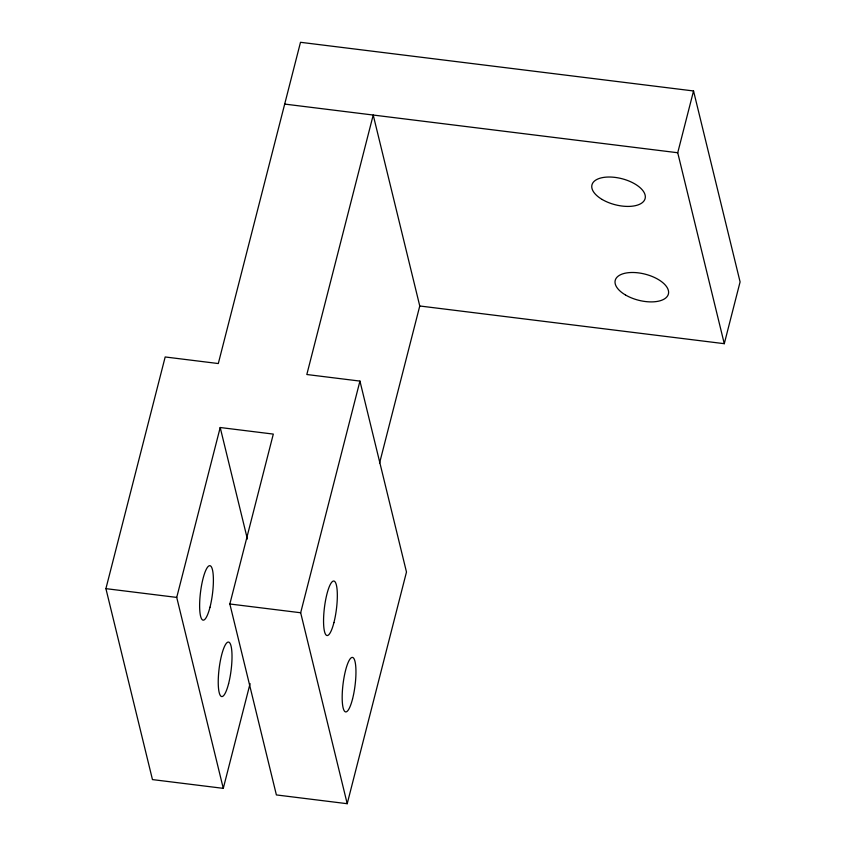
<?xml version="1.0" encoding="UTF-8"?>
<svg xmlns="http://www.w3.org/2000/svg" width="846" height="846" viewBox="0 0 846 846"><rect width="100%" height="100%" fill="white"/><g stroke="black" fill="none" stroke-linecap="round" stroke-linejoin="round"><path stroke-width="1.27" d="M105.909 588.647L165.181 356.97L218.3 363.547L300.499 42.3L693.54 90.966L740.091 281.908L724.282 343.688L419.764 305.988L373.213 115.035L306.823 374.514L359.941 381.091L406.482 572.033L347.209 803.7L276.388 794.933L229.848 603.991L273.311 434.093L220.203 427.516L176.729 597.413L223.281 788.356L152.46 779.589L105.909 588.647L176.729 597.413M223.281 788.356L250.078 683.61M347.209 803.7L300.668 612.758L359.941 381.091M379.537 463.196L419.764 305.988M724.282 343.688L677.731 152.745L693.54 90.966M284.69 104.079L677.731 152.745M229.848 603.991L300.668 612.758M220.203 427.516L247.381 539.008M625.511 294.99A27.432 13.441 14.4 0 0 668.382 294.07A27.432 13.441 14.4 0 0 631.581 272.497A27.432 13.441 14.4 0 0 625.511 294.99M602.246 199.519A27.432 13.441 14.4 0 0 645.107 198.599A27.432 13.441 14.4 0 0 608.306 177.026A27.432 13.441 14.4 0 0 602.246 199.519M228.61 683.61A27.432 6.038 -82.9 0 0 228.505 642.072A27.432 6.038 -82.9 0 0 218.236 682.193A27.432 6.038 -82.9 0 0 228.61 683.61M209.988 607.238A27.432 6.038 -82.9 0 0 209.893 565.688A27.432 6.038 -82.9 0 0 199.624 605.821A27.432 6.038 -82.9 0 0 209.988 607.238M352.549 698.955A27.432 6.038 -82.9 0 0 352.444 657.416A27.432 6.038 -82.9 0 0 342.175 697.538A27.432 6.038 -82.9 0 0 352.549 698.955M333.927 622.582A27.432 6.038 -82.9 0 0 333.821 581.033A27.432 6.038 -82.9 0 0 323.553 621.165A27.432 6.038 -82.9 0 0 333.927 622.582"/></g></svg>
